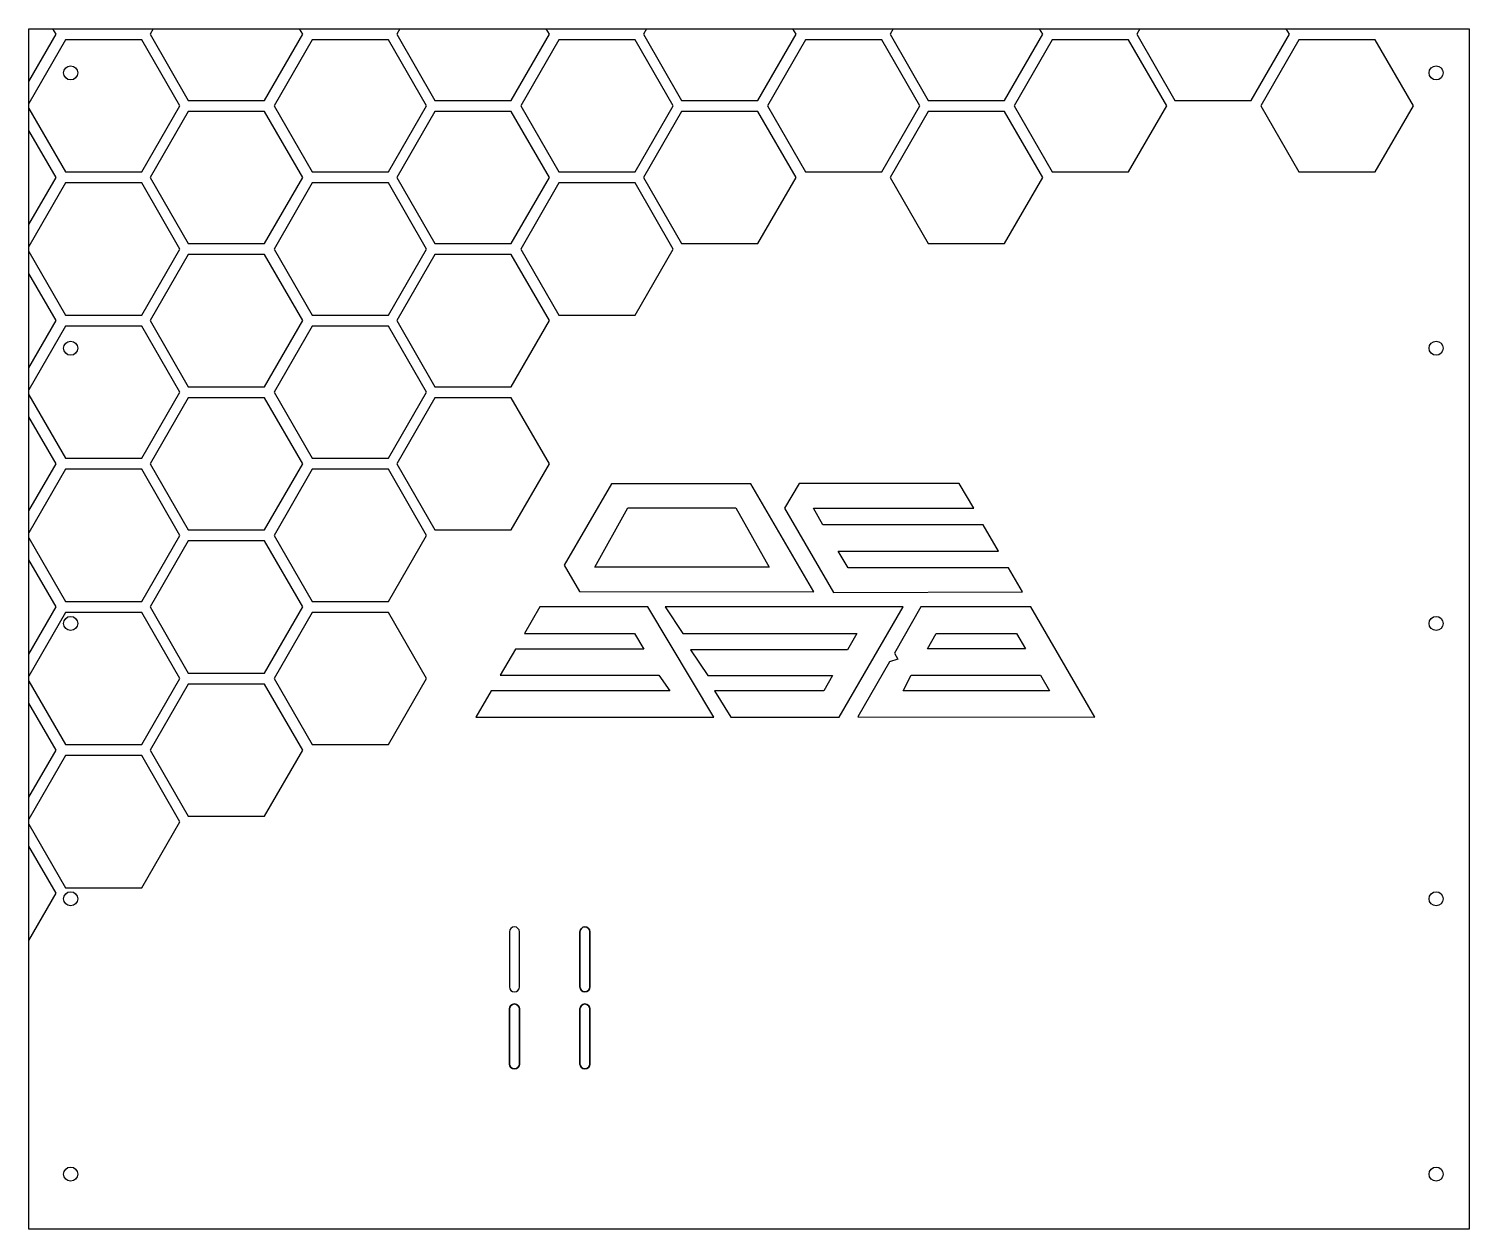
# Model space of a CAD drawing. Header units: millimetres. Extents: x -327 to 327, y -272 to 272.
import ezdxf

# ---------------------------------------------------------------- set-up
doc = ezdxf.new("R2010")
doc.units = ezdxf.units.MM
doc.layers.get('0').update_dxf_attribs({"linetype": 'CONTINUOUS'})

msp = doc.modelspace()

# ---------------------------------------------------------------- linework, layer by layer
for p, q in [((-327, 272.5), (-316.09, 272.5)), ((-327, 248.61), (-327, 272.5)), ((-270.49, 272.5), (-204.09, 272.5)), ((-158.49, 272.5), (-92.09, 272.5)), ((-46.49, 272.5), (19.91, 272.5)), ((65.51, 272.5), (131.91, 272.5)), ((177.51, 272.5), (243.91, 272.5)), ((-327, 236.39), (-327, 238.61)), ((-327, 183.61), (-327, 226.39)), ((-327, 171.39), (-327, 173.61)), ((-327, 118.61), (-327, 161.39)), ((-327, 106.39), (-327, 108.61)), ((-327, 53.61), (-327, 96.39)), ((-327, 41.39), (-327, 43.61)), ((-327, -11.39), (-327, 31.39)), ((-327, -23.61), (-327, -21.39)), ((-327, -76.39), (-327, -33.61)), ((-327, -88.61), (-327, -86.39)), ((-327, -141.39), (-327, -98.61))]:
    msp.add_line(p, q)
for points in [[(-327, -272.5), (-327, -141.39), (-314.65, -120), (-327, -98.61), (-327, -88.61), (-310.32, -117.5), (-275.68, -117.5), (-258.36, -87.5), (-275.68, -57.5), (-310.32, -57.5), (-327, -86.39), (-327, -76.39), (-314.65, -55), (-327, -33.61), (-327, -23.61), (-310.32, -52.5), (-275.68, -52.5), (-258.36, -22.5), (-275.68, 7.5), (-310.32, 7.5), (-327, -21.39), (-327, -11.39), (-314.65, 10), (-327, 31.39), (-327, 41.39), (-310.32, 12.5), (-275.68, 12.5), (-258.36, 42.5), (-275.68, 72.5), (-310.32, 72.5), (-327, 43.61), (-327, 53.61), (-314.65, 75), (-327, 96.39), (-327, 106.39), (-310.32, 77.5), (-275.68, 77.5), (-258.36, 107.5), (-275.68, 137.5), (-310.32, 137.5), (-327, 108.61), (-327, 118.61), (-314.65, 140), (-327, 161.39), (-327, 171.39), (-310.32, 142.5), (-275.68, 142.5), (-258.36, 172.5), (-275.68, 202.5), (-310.32, 202.5), (-327, 173.61), (-327, 183.61), (-314.65, 205), (-327, 226.39), (-327, 236.39), (-310.32, 207.5), (-275.68, 207.5), (-258.36, 237.5), (-275.68, 267.5), (-310.32, 267.5), (-327, 238.61), (-327, 248.61), (-314.65, 270), (-316.09, 272.5), (-270.49, 272.5), (-271.93, 270), (-254.61, 240), (-219.97, 240), (-202.65, 270), (-204.09, 272.5), (-158.49, 272.5), (-159.93, 270), (-142.61, 240), (-107.97, 240), (-90.65, 270), (-92.09, 272.5), (-46.49, 272.5), (-47.93, 270), (-30.61, 240), (4.03, 240), (21.35, 270), (19.91, 272.5), (65.51, 272.5), (64.07, 270), (81.39, 240), (116.03, 240), (133.35, 270), (131.91, 272.5), (177.51, 272.5), (176.07, 270), (193.39, 240), (228.03, 240), (245.35, 270), (243.91, 272.5), (327, 272.5), (327, -272.5)], [(-215.64, 237.5), (-198.32, 207.5), (-163.68, 207.5), (-146.36, 237.5), (-163.68, 267.5), (-198.32, 267.5)], [(-103.64, 237.5), (-86.32, 207.5), (-51.68, 207.5), (-34.36, 237.5), (-51.68, 267.5), (-86.32, 267.5)], [(25.68, 207.5), (60.32, 207.5), (77.64, 237.5), (60.32, 267.5), (25.68, 267.5), (8.36, 237.5)], [(137.68, 207.5), (172.32, 207.5), (189.64, 237.5), (172.32, 267.5), (137.68, 267.5), (120.36, 237.5)], [(232.36, 237.5), (249.68, 207.5), (284.32, 207.5), (301.64, 237.5), (284.32, 267.5), (249.68, 267.5)], [(-271.93, 205), (-254.61, 175), (-219.97, 175), (-202.65, 205), (-219.97, 235), (-254.61, 235)], [(-254.61, 235), (-271.93, 205), (-254.61, 175), (-219.97, 175), (-202.65, 205), (-219.97, 235)], [(-159.93, 205), (-142.61, 175), (-107.97, 175), (-90.65, 205), (-107.97, 235), (-142.61, 235)], [(-30.61, 175), (4.03, 175), (21.35, 205), (4.03, 235), (-30.61, 235), (-47.93, 205)], [(64.07, 205), (81.39, 175), (116.03, 175), (133.35, 205), (116.03, 235), (81.39, 235)], [(-215.64, 172.5), (-198.32, 142.5), (-163.68, 142.5), (-146.36, 172.5), (-163.68, 202.5), (-198.32, 202.5)], [(-86.32, 142.5), (-51.68, 142.5), (-34.36, 172.5), (-51.68, 202.5), (-86.32, 202.5), (-103.64, 172.5)], [(-271.93, 140), (-254.61, 110), (-219.97, 110), (-202.65, 140), (-219.97, 170), (-254.61, 170)], [(-107.97, 110), (-90.65, 140), (-107.97, 170), (-142.61, 170), (-159.93, 140), (-142.61, 110)], [(-215.64, 107.5), (-198.32, 77.5), (-163.68, 77.5), (-146.36, 107.5), (-163.68, 137.5), (-198.32, 137.5)], [(-271.93, 75), (-254.61, 45), (-219.97, 45), (-202.65, 75), (-219.97, 105), (-254.61, 105)], [(-142.61, 45), (-107.97, 45), (-90.65, 75), (-107.97, 105), (-142.61, 105), (-159.93, 75)], [(-163.68, 12.5), (-146.36, 42.5), (-163.68, 72.5), (-198.32, 72.5), (-215.64, 42.5), (-198.32, 12.5)], [(29.47, 16.82), (0.88, 65.91), (-62.42, 65.91), (-83.99, 29.01), (-77, 17)], [(124.12, 16.82), (117.77, 27.73), (45, 27.73), (40.56, 35.35), (113.33, 35.35), (106.34, 47.36), (33.57, 47.36), (29.23, 54.82), (102.02, 54.82), (95.49, 66.02), (22.71, 66.02), (16.07, 54.82), (38.31, 16.62)], [(-6, 55), (9.09, 28.01), (-70, 28.01), (-55, 55)], [(-271.93, 10), (-254.61, -20), (-219.97, -20), (-202.65, 10), (-219.97, 40), (-254.61, 40)], [(-146.36, -22.5), (-163.68, 7.5), (-198.32, 7.5), (-215.64, -22.5), (-198.32, -52.5), (-163.68, -52.5)], [(-16, -40), (-46, 10), (-95, 10), (-102, -2), (-52, -2), (-47.72, -9.14), (-106, -9.14), (-113, -21), (-41, -21), (-36, -28), (-117.13, -28), (-124, -40)], [(41, -40), (70, 10), (-38, 10), (-30, -2), (49, -2), (44.7, -9.42), (-26.52, -9.42), (-18.76, -21.06), (37.95, -21.06), (34, -28), (-15.65, -28), (-8.26, -40)], [(157, -40), (128, 10), (78, 10), (66, -11), (67.59, -13.74), (63.73, -14.97), (49.48, -39.9)], [(121.48, -2), (125.48, -9), (81, -9), (85, -2)], [(-254.61, -85), (-219.97, -85), (-202.65, -55), (-219.97, -25), (-254.61, -25), (-271.93, -55)], [(70, -28), (73.67, -20.93), (132.35, -20.98), (136.45, -28.06)]]:
    msp.add_lwpolyline(points, close=True)
for points in [[(-104.25, -162.5), (-104.25, -137.5, 1), (-108.75, -137.5), (-108.75, -162.5, 1)], [(-104.25, -162.5), (-104.25, -137.5, 1), (-108.75, -137.5), (-108.75, -162.5, 1)], [(-72.25, -162.5), (-72.25, -137.5, 1), (-76.75, -137.5), (-76.75, -162.5, 1)], [(-72.25, -162.5, -1), (-76.75, -162.5), (-76.75, -137.5, -1), (-72.25, -137.5)], [(-104.25, -197.5), (-104.25, -172.5, 1), (-108.75, -172.5), (-108.75, -197.5, 1)], [(-104.25, -197.5, -1), (-108.75, -197.5), (-108.75, -172.5, -1), (-104.25, -172.5)], [(-72.25, -197.5), (-72.25, -172.5, 1), (-76.75, -172.5), (-76.75, -197.5, 1)], [(-72.25, -197.5, -1), (-76.75, -197.5), (-76.75, -172.5, -1), (-72.25, -172.5)]]:
    msp.add_lwpolyline(points, format="xyb", close=True)
for centre in [(-308, 252.5), (312, 252.5), (312, 252.5), (-308, 127.5), (312, 127.5), (312, 127.5), (-308, 2.5), (312, 2.5), (312, 2.5), (-308, -122.5), (-308, -122.5), (312, -122.5), (312, -122.5), (-308, -247.5), (-308, -247.5), (312, -247.5), (312, -247.5)]:
    msp.add_circle(centre, 3.2)

doc.saveas('drawing.dxf')
